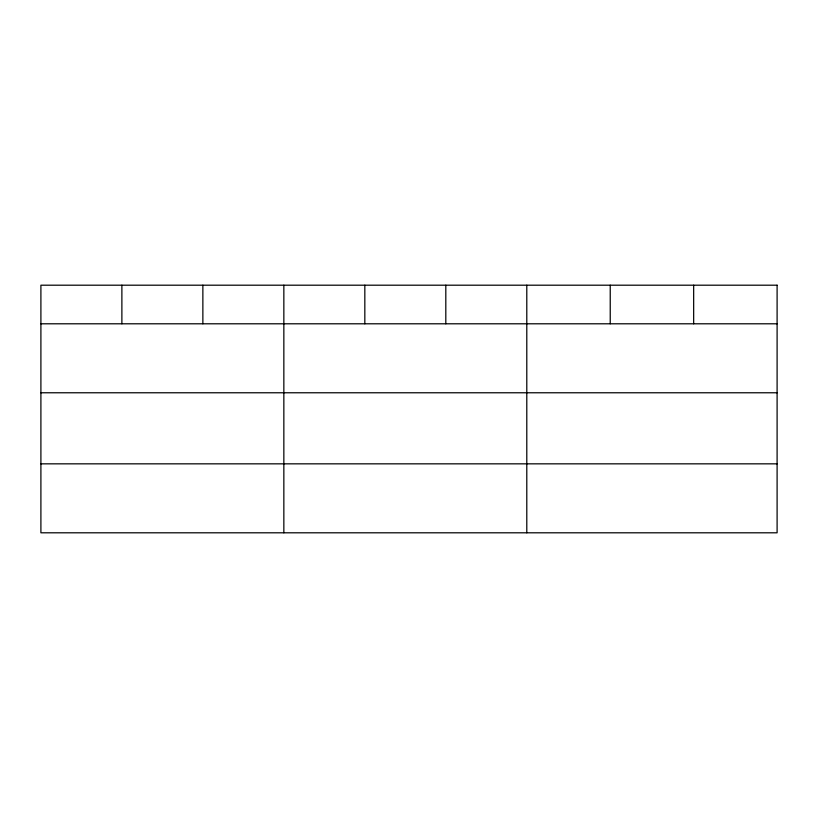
<?xml version="1.0" encoding="UTF-8"?>
<svg xmlns="http://www.w3.org/2000/svg" width="818" height="818" viewBox="0 0 818 818"><rect width="100%" height="100%" fill="white"/><g stroke="black" fill="none" stroke-linecap="round" stroke-linejoin="round"><path stroke-width="1.23" d="M40.9 323.795L777.1 323.795M40.9 392.773L777.1 392.773M40.9 463.837L777.1 463.837M693.664 285.196L693.664 323.795M610.228 285.196L610.228 323.795M526.792 285.196L526.792 532.804M445.81 285.196L445.81 323.795M364.828 285.196L364.828 323.795M283.846 285.196L283.846 532.804M202.864 285.196L202.864 323.795M121.882 285.196L121.882 323.795M777.1 285.196L40.9 285.196L40.9 532.804L777.1 532.804L777.1 285.196"/></g></svg>
